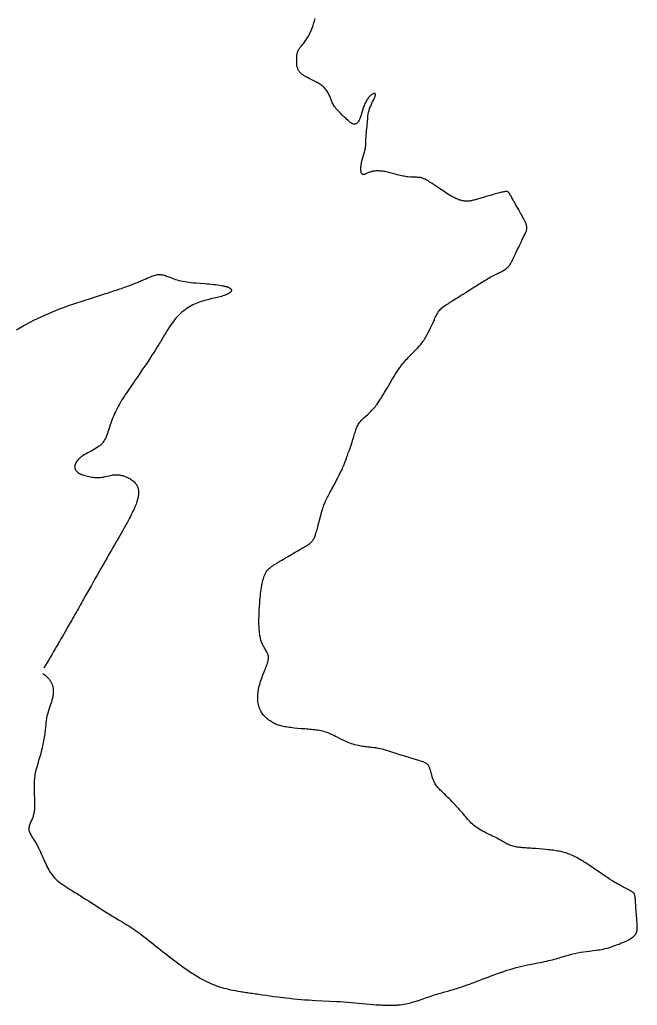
# Model space of a CAD drawing. Header units: millimetres. Extents: x -582 to 2492, y 471 to 5146.
# Drawn here: x 1027 to 2492, y 471 to 2808 of the extents above; entities that cross this region are included whole.
import ezdxf

# ---------------------------------------------------------------- set-up
doc = ezdxf.new("R2010")
doc.units = ezdxf.units.MM
doc.layers.add('190', color=7, linetype='Continuous')

msp = doc.modelspace()

# ---------------------------------------------------------------- linework, layer by layer
at = {"layer": '190', "elevation": 190}
for points in [[(1082.3, 1258.5), (1084.6, 1256.7), (1086.8, 1254.9), (1088.8, 1253.1), (1090.6, 1251.4), (1092.4, 1249.6), (1094, 1247.9), (1095.5, 1246.3), (1096.8, 1244.6), (1098.1, 1243), (1099.3, 1241.4), (1100.3, 1239.8), (1101.3, 1238.2), (1102.1, 1236.7), (1102.9, 1235.1), (1103.6, 1233.6), (1104.2, 1232.1), (1104.7, 1230.6), (1105.2, 1229.2), (1105.9, 1226.3), (1106.4, 1223.5), (1106.8, 1220.7), (1107, 1218), (1107, 1215.3), (1107, 1212.7), (1106.8, 1210.1), (1106.5, 1207.5), (1106.1, 1204.9), (1105.6, 1202.4), (1105.1, 1199.9), (1103.8, 1194.9), (1102.3, 1189.9), (1100.6, 1184.9), (1098.8, 1179.9), (1097, 1174.8), (1095.3, 1169.6), (1093.7, 1164.4), (1092.3, 1159), (1091.7, 1156.2), (1091.2, 1153.5), (1090.7, 1150.6), (1090.3, 1147.8), (1090, 1144.8), (1089.6, 1141.8), (1089.3, 1138.8), (1089, 1135.6), (1088.7, 1132.4), (1088.4, 1129), (1088, 1125.6), (1087.6, 1122.1), (1087.2, 1118.4), (1086.7, 1114.7), (1086.1, 1110.8), (1085.5, 1106.8), (1084.8, 1102.8), (1084, 1098.6), (1082.4, 1090.3), (1080.5, 1081.8), (1078.4, 1073.3), (1076.2, 1065), (1073.8, 1056.9), (1071.4, 1048.9), (1069.1, 1041.1), (1066.9, 1033.5), (1065.9, 1029.7), (1065, 1026), (1064.2, 1022.3), (1063.5, 1018.6), (1062.9, 1014.9), (1062.4, 1011.3), (1062, 1007.7), (1061.7, 1004.2), (1061.4, 1000.6), (1061.3, 997.1), (1061.2, 990.2), (1061.2, 983.4), (1061.5, 976.7), (1061.8, 970.1), (1062.1, 963.7), (1062.4, 957.5), (1062.6, 951.4), (1062.6, 948.5), (1062.6, 945.7), (1062.6, 942.9), (1062.5, 940.2), (1062.4, 937.5), (1062.1, 935), (1061.9, 932.5), (1061.5, 930.1), (1061.1, 927.7), (1060.6, 925.4), (1060.1, 923.1), (1059.5, 920.9), (1058.9, 918.8), (1058.2, 916.7), (1056.6, 912.6), (1054.8, 908.6), (1052.9, 904.7), (1051.2, 900.8), (1050.4, 898.8), (1049.8, 896.9), (1049.3, 894.9), (1048.9, 892.9), (1048.7, 890.9), (1048.8, 888.8), (1049, 886.7), (1049.6, 884.6), (1050.3, 882.4), (1051.2, 880.2), (1052.3, 878), (1053.5, 875.7), (1054.9, 873.4), (1056.3, 871), (1059.4, 866.2), (1062.5, 861.3), (1065.6, 856.3), (1068.5, 851.2), (1071.3, 845.9), (1072.7, 843.1), (1074, 840.2), (1075.4, 837.2), (1076.8, 834.2), (1078.2, 830.9), (1079.7, 827.6), (1081.2, 824.1), (1082.8, 820.5), (1084.4, 816.7), (1086, 812.8), (1087.8, 808.9), (1089.7, 804.9), (1091.6, 800.8), (1093.7, 796.8), (1096, 792.8), (1098.3, 788.8), (1100.9, 784.9), (1103.6, 781.2), (1106.4, 777.5), (1109.5, 774), (1112.8, 770.7), (1116.3, 767.5), (1120, 764.4), (1123.9, 761.3), (1128.1, 758.3), (1132.5, 755.2), (1137.1, 752.2), (1142, 749), (1144.5, 747.4), (1147.1, 745.8), (1149.8, 744.2), (1152.5, 742.5), (1155.3, 740.7), (1158.2, 739), (1161.1, 737.1), (1164.1, 735.3), (1167.2, 733.3), (1170.4, 731.4), (1176.8, 727.3), (1183.4, 723.1), (1190.1, 718.8), (1203.8, 710.1), (1217.4, 701.5), (1224.1, 697.2), (1230.6, 693.1), (1236.9, 689.1), (1240, 687.2), (1243.1, 685.4), (1246, 683.5), (1248.9, 681.8), (1251.7, 680.1), (1254.5, 678.4), (1259.9, 675.2), (1265, 672.1), (1270, 669.1), (1274.9, 666.2), (1279.6, 663.3), (1284.2, 660.5), (1293.2, 654.7), (1297.6, 651.8), (1302.1, 648.8), (1306.5, 645.6), (1311.1, 642.4), (1315.6, 639), (1320.2, 635.5), (1324.9, 631.9), (1329.7, 628.1), (1334.6, 624.3), (1339.7, 620.3), (1344.8, 616.2), (1350.1, 611.9), (1355.6, 607.6), (1361.2, 603.1), (1367, 598.5), (1373, 593.8), (1379.2, 589), (1385.4, 584.2), (1398.2, 574.6), (1404.7, 569.8), (1411.1, 565.1), (1417.5, 560.5), (1423.9, 556.1), (1430.2, 551.8), (1436.4, 547.7), (1439.4, 545.7), (1442.4, 543.8), (1445.3, 542), (1448.3, 540.2), (1454, 536.8), (1459.6, 533.7), (1465.1, 530.7), (1470.4, 528), (1475.7, 525.5), (1481, 523.1), (1486.1, 520.9), (1491.3, 518.9), (1496.4, 517), (1501.5, 515.3), (1506.6, 513.7), (1511.7, 512.3), (1516.9, 510.9), (1522.2, 509.6), (1527.6, 508.4), (1533.1, 507.3), (1538.8, 506.2), (1544.7, 505.2), (1550.9, 504.1), (1554.1, 503.6), (1557.3, 503.1), (1560.6, 502.6), (1564.1, 502.1), (1567.5, 501.5), (1571.1, 501), (1574.8, 500.5), (1578.6, 499.9), (1582.4, 499.3), (1586.4, 498.8), (1590.5, 498.2), (1594.6, 497.6), (1598.8, 497), (1603.1, 496.3), (1611.9, 495.1), (1620.9, 493.8), (1630.1, 492.6), (1639.4, 491.4), (1658.2, 489.1), (1667.6, 488), (1676.9, 487), (1686.1, 486.1), (1695.1, 485.3), (1703.9, 484.6), (1712.6, 484), (1721.1, 483.5), (1729.6, 483), (1746.2, 482.2), (1762.7, 481.4), (1779.4, 480.6), (1787.8, 480.1), (1796.3, 479.5), (1805, 478.8), (1813.7, 478.1), (1831.2, 476.5), (1839.9, 475.7), (1848.5, 474.9), (1856.9, 474.2), (1865.1, 473.5), (1873.1, 472.8), (1877, 472.5), (1880.8, 472.3), (1884.5, 472.1), (1888.2, 471.9), (1891.7, 471.7), (1895.2, 471.6), (1898.5, 471.5), (1901.8, 471.4), (1904.9, 471.4), (1908, 471.4), (1911, 471.4), (1913.9, 471.5), (1916.7, 471.6), (1919.4, 471.8), (1922.1, 472), (1924.6, 472.2), (1929.7, 472.7), (1934.4, 473.3), (1939.1, 474), (1943.5, 474.9), (1947.9, 475.8), (1952.2, 476.8), (1956.4, 478), (1960.7, 479.2), (1964.9, 480.4), (1973.4, 483.1), (1981.8, 485.9), (1990.1, 488.8), (1998.2, 491.7), (2002.2, 493.1), (2006.1, 494.4), (2010, 495.7), (2013.8, 496.9), (2017.5, 498), (2021.2, 499.1), (2028.4, 501.2), (2035.5, 503.2), (2042.5, 505.2), (2049.5, 507.2), (2056.5, 509.2), (2060.1, 510.3), (2063.8, 511.4), (2067.6, 512.6), (2071.5, 513.8), (2075.6, 515.2), (2079.9, 516.6), (2084.4, 518.1), (2086.7, 519), (2089.1, 519.8), (2091.6, 520.7), (2094.2, 521.6), (2096.8, 522.6), (2099.5, 523.6), (2102.3, 524.6), (2105.2, 525.7), (2108.1, 526.9), (2111.2, 528), (2114.3, 529.2), (2117.5, 530.5), (2120.8, 531.7), (2124.2, 533), (2131.1, 535.7), (2138.2, 538.4), (2145.4, 541.2), (2152.8, 543.9), (2160.3, 546.7), (2167.8, 549.3), (2175.3, 551.9), (2182.8, 554.3), (2190.2, 556.6), (2197.5, 558.8), (2204.7, 560.7), (2211.7, 562.5), (2218.5, 564.1), (2225.2, 565.6), (2231.7, 567), (2238.1, 568.3), (2244.2, 569.5), (2250.2, 570.6), (2256, 571.7), (2261.6, 572.8), (2267, 573.9), (2272.2, 575), (2277.2, 576.1), (2282, 577.2), (2286.6, 578.4), (2291, 579.5), (2295.3, 580.7), (2299.5, 581.8), (2303.5, 583), (2307.4, 584.1), (2311.2, 585.2), (2314.9, 586.3), (2322.2, 588.5), (2329.3, 590.5), (2336.3, 592.4), (2343.2, 594.1), (2350.2, 595.7), (2357.2, 597.1), (2364.3, 598.3), (2371.7, 599.3), (2379.2, 600.1), (2387, 601), (2394.9, 601.9), (2398.9, 602.5), (2403, 603.2), (2407.2, 603.9), (2411.4, 604.8), (2415.6, 605.7), (2419.9, 606.8), (2424.2, 608), (2428.5, 609.3), (2432.8, 610.7), (2437, 612.1), (2441.2, 613.6), (2445.3, 615.2), (2449.3, 616.7), (2453.2, 618.3), (2456.9, 619.9), (2460.5, 621.4), (2463.9, 623), (2467.1, 624.5), (2470.2, 626), (2473, 627.4), (2475.6, 628.9), (2478, 630.4), (2480.3, 631.9), (2482.3, 633.5), (2484.2, 635.1), (2485.8, 636.8), (2487.3, 638.5), (2488.5, 640.3), (2489.6, 642.2), (2490.4, 644.3), (2491.1, 646.4), (2491.6, 648.7), (2492, 651), (2492.2, 653.5), (2492.3, 656.2), (2492.3, 659), (2492.2, 661.9), (2492, 665), (2491.8, 668.2), (2491.5, 671.6), (2491.2, 675.1), (2490.9, 678.8), (2490.6, 682.7), (2490.3, 686.7), (2489.7, 694.7), (2489.1, 702.7), (2488.8, 706.5), (2488.5, 710.2), (2488.3, 713.8), (2488, 717.1), (2487.9, 718.6), (2487.8, 720.1), (2487.7, 721.5), (2487.7, 722.9), (2487.6, 724.1), (2487.5, 725.3), (2487.3, 727.5), (2487.1, 729.4), (2486.8, 731.1), (2486.5, 732.7), (2486, 734.1), (2485.3, 735.4), (2484.5, 736.5), (2483.5, 737.7), (2482.3, 738.8), (2480.8, 739.9), (2480, 740.5), (2479.1, 741.1), (2478.1, 741.7), (2477, 742.3), (2475.9, 743), (2474.6, 743.6), (2473.4, 744.3), (2472, 745.1), (2470.6, 745.8), (2469.1, 746.6), (2467.6, 747.4), (2465.9, 748.2), (2464.2, 749.1), (2462.5, 750), (2460.7, 750.9), (2458.8, 751.9), (2456.9, 753), (2454.9, 754), (2452.8, 755.1), (2450.7, 756.3), (2448.5, 757.5), (2446.3, 758.8), (2444, 760.1), (2441.7, 761.5), (2439.3, 762.9), (2436.9, 764.4), (2434.4, 765.9), (2431.8, 767.5), (2426.6, 770.8), (2421.3, 774.3), (2415.8, 777.9), (2404.8, 785.3), (2393.9, 792.8), (2388.5, 796.4), (2383.3, 800), (2378.3, 803.4), (2375.8, 805), (2373.4, 806.6), (2371.1, 808.1), (2368.8, 809.6), (2366.5, 811), (2364.4, 812.4), (2362.3, 813.7), (2360.2, 815), (2356.2, 817.4), (2352.4, 819.6), (2348.7, 821.6), (2345.1, 823.5), (2341.6, 825.2), (2338.2, 826.8), (2334.8, 828.2), (2331.5, 829.5), (2328.1, 830.8), (2324.8, 831.9), (2321.4, 833), (2317.9, 833.9), (2314.4, 834.9), (2310.9, 835.7), (2307.3, 836.5), (2303.7, 837.2), (2300, 837.8), (2296.2, 838.4), (2292.4, 839), (2288.5, 839.5), (2284.5, 840), (2280.5, 840.4), (2276.4, 840.8), (2268, 841.6), (2259.5, 842.3), (2251, 842.9), (2242.7, 843.4), (2238.6, 843.7), (2234.6, 844), (2230.8, 844.2), (2227, 844.5), (2223.4, 844.8), (2219.9, 845.1), (2216.5, 845.4), (2213.1, 845.7), (2209.9, 846.1), (2206.8, 846.6), (2203.8, 847.1), (2200.9, 847.7), (2198, 848.4), (2195.3, 849.2), (2192.6, 850), (2190, 851), (2187.4, 852.1), (2184.9, 853.3), (2182.4, 854.6), (2179.9, 855.9), (2177.3, 857.4), (2174.7, 858.9), (2172, 860.5), (2169.2, 862.1), (2166.3, 863.8), (2163.2, 865.6), (2160, 867.3), (2156.5, 869.1), (2152.9, 870.9), (2149.1, 872.8), (2145.2, 874.6), (2141.2, 876.6), (2133.1, 880.5), (2129.1, 882.5), (2125.1, 884.6), (2121.1, 886.8), (2117.4, 889), (2113.7, 891.2), (2110.3, 893.6), (2107, 896), (2104, 898.5), (2101.1, 901), (2098.4, 903.6), (2095.7, 906.3), (2093.1, 909.1), (2090.6, 912), (2088.1, 914.9), (2085.5, 917.9), (2082.9, 921), (2080.3, 924.2), (2077.5, 927.5), (2074.6, 930.9), (2071.6, 934.3), (2068.5, 937.7), (2065.3, 941.2), (2058.8, 948.2), (2052.4, 955), (2049.2, 958.3), (2046, 961.4), (2043, 964.5), (2040, 967.4), (2037.2, 970.1), (2034.5, 972.7), (2031.9, 975.1), (2029.5, 977.4), (2027.2, 979.6), (2025, 981.8), (2023, 983.8), (2021, 985.9), (2019.2, 987.9), (2017.5, 989.9), (2015.9, 991.9), (2014.4, 994), (2013, 996.2), (2011.8, 998.5), (2010.6, 1000.8), (2009.5, 1003.2), (2008.5, 1005.6), (2007.6, 1008), (2006, 1012.9), (2004.6, 1017.6), (2003.9, 1020), (2003.3, 1022.2), (2002.7, 1024.4), (2002.2, 1026.5), (2001.6, 1028.5), (2001.1, 1030.4), (2000.5, 1032.2), (1999.9, 1033.9), (1999.2, 1035.6), (1998.5, 1037.1), (1997.8, 1038.6), (1996.9, 1039.9), (1996, 1041.2), (1994.9, 1042.4), (1993.7, 1043.5), (1992.4, 1044.5), (1991, 1045.5), (1989.4, 1046.3), (1987.8, 1047.2), (1986, 1047.9), (1984.2, 1048.6), (1982.3, 1049.3), (1978.3, 1050.6), (1974.2, 1051.8), (1965.8, 1054.2), (1957.4, 1056.9), (1948.9, 1059.5), (1940.3, 1062.2), (1935.9, 1063.5), (1931.5, 1064.8), (1927, 1066.1), (1922.4, 1067.6), (1917.6, 1069.1), (1912.7, 1070.7), (1902.7, 1074.1), (1897.6, 1075.7), (1892.6, 1077.2), (1887.5, 1078.6), (1882.6, 1079.7), (1877.6, 1080.7), (1872.6, 1081.5), (1867.5, 1082.2), (1862.1, 1082.8), (1859.3, 1083.1), (1856.4, 1083.5), (1853.4, 1083.8), (1850.3, 1084.1), (1847.1, 1084.5), (1843.8, 1084.9), (1840.4, 1085.4), (1837, 1085.9), (1833.4, 1086.6), (1829.8, 1087.3), (1826, 1088.2), (1822.2, 1089.2), (1818.3, 1090.4), (1814.3, 1091.7), (1810.3, 1093.2), (1806.1, 1094.9), (1802, 1096.7), (1797.7, 1098.7), (1789.2, 1102.8), (1780.7, 1107), (1776.4, 1109.1), (1772.3, 1111.1), (1768.2, 1113), (1764.1, 1114.8), (1760.2, 1116.5), (1756.3, 1117.9), (1752.6, 1119.2), (1748.9, 1120.3), (1745.3, 1121.2), (1741.7, 1122), (1738.1, 1122.7), (1734.5, 1123.4), (1730.9, 1123.9), (1727.2, 1124.4), (1723.5, 1124.8), (1719.7, 1125.1), (1715.8, 1125.5), (1711.8, 1125.8), (1707.7, 1126.2), (1703.5, 1126.6), (1695, 1127.3), (1686.5, 1128.1), (1678.1, 1128.9), (1674, 1129.3), (1670.1, 1129.8), (1666.3, 1130.3), (1662.7, 1130.8), (1659.2, 1131.4), (1655.9, 1132), (1652.7, 1132.6), (1649.7, 1133.3), (1646.8, 1134), (1644, 1134.8), (1641.2, 1135.7), (1638.6, 1136.6), (1636, 1137.6), (1633.4, 1138.7), (1630.9, 1139.9), (1628.4, 1141.2), (1625.9, 1142.6), (1623.5, 1144.1), (1621, 1145.7), (1618.6, 1147.3), (1616.3, 1149.1), (1614, 1151), (1611.8, 1153), (1609.6, 1155.1), (1607.6, 1157.3), (1605.6, 1159.6), (1603.8, 1162), (1602, 1164.5), (1600.4, 1167.2), (1598.9, 1169.9), (1597.6, 1172.7), (1596.4, 1175.6), (1595.3, 1178.7), (1594.4, 1181.8), (1593.6, 1184.9), (1593, 1188.2), (1592.5, 1191.5), (1592.1, 1194.9), (1591.9, 1198.4), (1591.9, 1201.9), (1592, 1205.5), (1592.3, 1209.2), (1592.7, 1212.9), (1593.2, 1216.6), (1593.9, 1220.4), (1594.7, 1224.2), (1595.6, 1228), (1596.6, 1231.8), (1597.7, 1235.7), (1598.8, 1239.5), (1600.1, 1243.3), (1601.4, 1247.1), (1604.3, 1254.7), (1607.2, 1262.2), (1608.7, 1265.8), (1610.1, 1269.3), (1611.4, 1272.8), (1612.7, 1276.1), (1613.9, 1279.3), (1614.9, 1282.4), (1615.8, 1285.3), (1616.5, 1288.1), (1617, 1290.7), (1617.3, 1293.1), (1617.4, 1295.4), (1617.3, 1297.5), (1617.1, 1299.5), (1616.7, 1301.4), (1616.2, 1303.1), (1615.5, 1304.9), (1614.8, 1306.5), (1614, 1308.1), (1612.1, 1311.4), (1610.1, 1314.7), (1608.1, 1318.2), (1606, 1321.9), (1605, 1323.9), (1604, 1325.9), (1603, 1328.1), (1602.1, 1330.3), (1601.2, 1332.6), (1600.3, 1334.9), (1599.5, 1337.4), (1598.8, 1340), (1598.1, 1342.7), (1597.5, 1345.6), (1597, 1348.5), (1596.5, 1351.6), (1596, 1354.9), (1595.7, 1358.4), (1595.4, 1362), (1595.1, 1365.8), (1595, 1369.8), (1594.8, 1374.1), (1594.8, 1378.5), (1594.8, 1383.2), (1594.8, 1388.2), (1594.9, 1393.3), (1595.1, 1398.6), (1595.3, 1404), (1595.5, 1409.5), (1595.8, 1415.1), (1596.6, 1426.3), (1597.1, 1431.8), (1597.6, 1437.3), (1598.1, 1442.7), (1598.7, 1447.9), (1599.4, 1452.9), (1600, 1457.7), (1600.8, 1462.4), (1601.6, 1466.9), (1602.4, 1471.1), (1603.3, 1475.2), (1604.2, 1479), (1605.3, 1482.7), (1606.4, 1486.1), (1607.5, 1489.3), (1608.7, 1492.3), (1610, 1495.1), (1611.4, 1497.7), (1612.9, 1500), (1614.5, 1502.2), (1616.2, 1504.2), (1618.1, 1506.2), (1620.1, 1508.1), (1622.3, 1509.9), (1624.8, 1511.7), (1627.4, 1513.6), (1630.3, 1515.5), (1631.9, 1516.5), (1633.5, 1517.5), (1635.2, 1518.5), (1636.9, 1519.6), (1638.7, 1520.7), (1640.6, 1521.9), (1642.6, 1523.1), (1644.7, 1524.3), (1648.9, 1526.9), (1653.3, 1529.6), (1657.9, 1532.3), (1662.5, 1535), (1671.9, 1540.6), (1676.5, 1543.3), (1680.9, 1545.9), (1685.3, 1548.4), (1689.4, 1550.8), (1691.4, 1552), (1693.3, 1553), (1695.1, 1554.1), (1696.8, 1555.1), (1698.5, 1556.1), (1700.1, 1557), (1703.2, 1558.7), (1706, 1560.4), (1708.6, 1562), (1710.9, 1563.5), (1713.1, 1564.9), (1715.1, 1566.4), (1716.9, 1567.8), (1718.6, 1569.3), (1720.1, 1570.9), (1721.5, 1572.5), (1722.8, 1574.2), (1724, 1576), (1725.1, 1578), (1726.2, 1580), (1727.2, 1582.2), (1728.1, 1584.6), (1729, 1587.1), (1729.9, 1589.8), (1730.8, 1592.6), (1731.6, 1595.7), (1732.5, 1598.9), (1733.4, 1602.3), (1734.3, 1606), (1735.3, 1609.8), (1736.3, 1613.8), (1737.3, 1617.9), (1738.4, 1622.1), (1740.6, 1630.5), (1742.8, 1638.9), (1744, 1643), (1745.2, 1646.9), (1746.4, 1650.7), (1747.6, 1654.3), (1748.9, 1657.7), (1750.2, 1660.9), (1751.5, 1664), (1752.8, 1667), (1755.6, 1672.9), (1757.1, 1675.9), (1758.7, 1678.9), (1760.4, 1682), (1762.1, 1685.2), (1764, 1688.6), (1765.9, 1692.1), (1768, 1695.9), (1770.1, 1699.9), (1772.3, 1704), (1774.5, 1708.2), (1778.9, 1716.7), (1781.1, 1720.9), (1783.3, 1725.1), (1785.4, 1729.3), (1787.3, 1733.2), (1789.2, 1737.1), (1791, 1740.7), (1792.6, 1744.1), (1794, 1747.2), (1795.3, 1750.2), (1796.6, 1753.1), (1797.7, 1755.9), (1798.8, 1758.5), (1800.7, 1763.8), (1802.7, 1769.1), (1803.6, 1771.9), (1804.7, 1774.8), (1805.7, 1777.9), (1806.8, 1781.1), (1808, 1784.5), (1809.2, 1787.9), (1811.6, 1795.1), (1814.1, 1802.3), (1816.4, 1809.6), (1817.6, 1813.2), (1818.7, 1816.7), (1819.8, 1820.1), (1820.8, 1823.3), (1821.7, 1826.5), (1822.7, 1829.6), (1823.7, 1832.6), (1824.6, 1835.5), (1825.7, 1838.3), (1826.7, 1841), (1827.9, 1843.6), (1829.1, 1846.1), (1830.5, 1848.6), (1831.9, 1851), (1833.6, 1853.4), (1835.3, 1855.6), (1837.2, 1857.9), (1839.2, 1860), (1841.4, 1862.2), (1843.6, 1864.3), (1848.2, 1868.5), (1852.9, 1872.7), (1857.6, 1877), (1859.9, 1879.2), (1862.1, 1881.5), (1864.3, 1883.8), (1866.5, 1886.2), (1868.7, 1888.7), (1870.9, 1891.4), (1873, 1894.2), (1875.3, 1897.2), (1877.5, 1900.4), (1879.9, 1903.8), (1882.3, 1907.5), (1883.5, 1909.4), (1884.8, 1911.4), (1886.1, 1913.4), (1887.4, 1915.6), (1888.7, 1917.8), (1890.1, 1920.1), (1893, 1924.9), (1895.9, 1929.9), (1898.9, 1935.1), (1902.1, 1940.4), (1908.4, 1951.2), (1911.6, 1956.6), (1914.8, 1961.9), (1918, 1967.1), (1921.2, 1972.1), (1924.3, 1976.9), (1925.9, 1979.2), (1927.4, 1981.4), (1928.9, 1983.5), (1930.4, 1985.6), (1931.9, 1987.5), (1933.3, 1989.5), (1936.2, 1993.1), (1939, 1996.5), (1941.7, 1999.7), (1944.3, 2002.6), (1946.9, 2005.4), (1949.4, 2008.1), (1951.9, 2010.6), (1954.3, 2013), (1956.6, 2015.2), (1958.8, 2017.4), (1961, 2019.6), (1963.2, 2021.7), (1967.3, 2025.8), (1971.2, 2030), (1974.9, 2034.1), (1978.6, 2038.5), (1980.3, 2040.8), (1982.1, 2043.1), (1983.8, 2045.5), (1985.6, 2048.1), (1987.3, 2050.7), (1989, 2053.4), (1990.7, 2056.2), (1992.3, 2059), (1994, 2061.9), (1995.6, 2064.9), (1998.8, 2071.1), (2001.9, 2077.5), (2005, 2084.1), (2007.9, 2090.8), (2010.9, 2097.4), (2012.4, 2100.5), (2013.9, 2103.7), (2015.4, 2106.6), (2016.9, 2109.5), (2018.5, 2112.2), (2020.1, 2114.8), (2021.7, 2117.1), (2023.3, 2119.3), (2025, 2121.3), (2026.8, 2123.1), (2028.7, 2124.9), (2030.8, 2126.6), (2032.9, 2128.2), (2035.2, 2129.9), (2037.7, 2131.6), (2040.4, 2133.3), (2043.3, 2135.1), (2044.8, 2136.1), (2046.4, 2137.1), (2048.1, 2138.1), (2049.8, 2139.2), (2051.6, 2140.3), (2053.5, 2141.5), (2057.3, 2143.9), (2061.4, 2146.5), (2065.7, 2149.2), (2070.1, 2152), (2074.6, 2154.9), (2079.2, 2157.8), (2088.4, 2163.7), (2097.6, 2169.5), (2102, 2172.4), (2106.4, 2175.1), (2110.6, 2177.8), (2114.7, 2180.3), (2118.7, 2182.8), (2122.5, 2185.2), (2126.3, 2187.5), (2129.9, 2189.7), (2133.5, 2191.8), (2137, 2193.8), (2140.3, 2195.8), (2143.6, 2197.6), (2146.8, 2199.4), (2149.9, 2201.1), (2152.9, 2202.7), (2155.9, 2204.2), (2158.7, 2205.6), (2161.4, 2207), (2164.1, 2208.3), (2166.6, 2209.6), (2169, 2210.8), (2171.4, 2212), (2173.5, 2213.2), (2175.6, 2214.4), (2177.5, 2215.5), (2179.3, 2216.6), (2180.9, 2217.8), (2182.4, 2219), (2183.9, 2220.2), (2185.2, 2221.5), (2186.5, 2222.8), (2187.7, 2224.3), (2188.9, 2225.9), (2190.1, 2227.6), (2191.3, 2229.5), (2192.5, 2231.6), (2193.8, 2233.9), (2195.1, 2236.4), (2196.5, 2239.1), (2197.9, 2242.1), (2199.5, 2245.2), (2201, 2248.5), (2202.6, 2251.9), (2204.3, 2255.4), (2207.6, 2262.5), (2210.9, 2269.5), (2212.6, 2273), (2214.2, 2276.3), (2215.7, 2279.5), (2217.2, 2282.6), (2218.7, 2285.5), (2220.1, 2288.3), (2221.4, 2290.9), (2222.7, 2293.5), (2223.9, 2295.9), (2225, 2298.2), (2226, 2300.4), (2227, 2302.5), (2227.8, 2304.5), (2228.5, 2306.4), (2229.1, 2308.2), (2229.6, 2309.9), (2230, 2311.5), (2230.2, 2313.2), (2230.3, 2314.9), (2230.2, 2316.6), (2230, 2318.4), (2229.6, 2320.3), (2229, 2322.3), (2228.3, 2324.5), (2227.8, 2325.7), (2227.3, 2326.9), (2226.7, 2328.2), (2226.1, 2329.6), (2225.5, 2331), (2224.7, 2332.5), (2224, 2334), (2223.1, 2335.6), (2221.4, 2339), (2219.4, 2342.6), (2217.4, 2346.3), (2215.3, 2350.1), (2210.9, 2357.9), (2208.7, 2361.7), (2206.5, 2365.4), (2204.5, 2369), (2202.5, 2372.4), (2201.5, 2374.1), (2200.6, 2375.6), (2199.8, 2377.1), (2199, 2378.6), (2198.2, 2379.9), (2197.5, 2381.2), (2196.1, 2383.7), (2194.9, 2385.9), (2193.8, 2387.9), (2192.8, 2389.7), (2191.9, 2391.3), (2191.1, 2392.7), (2190.3, 2394), (2189.6, 2395.2), (2189, 2396.2), (2188.4, 2397.1), (2187.9, 2397.9), (2187.3, 2398.6), (2186.7, 2399.3), (2186.1, 2399.8), (2185.4, 2400.2), (2184.7, 2400.6), (2183.8, 2400.8), (2182.8, 2400.9), (2181.7, 2401), (2180.4, 2401), (2178.9, 2400.8), (2177.2, 2400.6), (2175.2, 2400.2), (2173, 2399.8), (2170.6, 2399.3), (2168, 2398.6), (2165.2, 2398), (2162.3, 2397.2), (2159.3, 2396.4), (2156.2, 2395.6), (2153, 2394.7), (2146.5, 2392.8), (2140, 2390.9), (2133.6, 2389), (2127.4, 2387.1), (2121.5, 2385.3), (2118.7, 2384.5), (2115.9, 2383.6), (2113.2, 2382.9), (2110.5, 2382.1), (2108, 2381.4), (2105.5, 2380.8), (2103.2, 2380.2), (2100.9, 2379.7), (2098.7, 2379.2), (2096.5, 2378.8), (2094.4, 2378.5), (2092.3, 2378.2), (2090.3, 2378.1), (2088.2, 2378), (2086.2, 2378), (2084.1, 2378.1), (2082.1, 2378.3), (2080, 2378.6), (2077.8, 2379), (2075.6, 2379.6), (2073.4, 2380.2), (2071.1, 2380.9), (2068.7, 2381.7), (2066.3, 2382.7), (2063.9, 2383.7), (2061.4, 2384.8), (2058.8, 2386), (2056.2, 2387.4), (2053.6, 2388.8), (2050.9, 2390.3), (2048.1, 2391.9), (2045.3, 2393.6), (2039.7, 2397.2), (2034, 2400.9), (2028.4, 2404.7), (2025.8, 2406.5), (2023.1, 2408.3), (2020.6, 2410), (2018.2, 2411.7), (2015.8, 2413.3), (2013.6, 2414.7), (2011.6, 2416.1), (2009.6, 2417.4), (2007.7, 2418.6), (2006, 2419.7), (2004.3, 2420.7), (2002.7, 2421.7), (2001.2, 2422.7), (1999.7, 2423.6), (1996.9, 2425.3), (1994.3, 2427), (1991.7, 2428.6), (1989.1, 2430.1), (1987.7, 2430.8), (1986.2, 2431.5), (1984.7, 2432.1), (1983.1, 2432.7), (1981.4, 2433.2), (1979.6, 2433.7), (1977.6, 2434), (1975.5, 2434.3), (1973.2, 2434.6), (1970.8, 2434.7), (1968.3, 2434.9), (1965.7, 2435), (1963, 2435.1), (1960.1, 2435.2), (1954.3, 2435.4), (1948.3, 2435.9), (1945.2, 2436.2), (1942.2, 2436.6), (1939.1, 2437.1), (1936, 2437.7), (1929.9, 2439.1), (1923.8, 2440.7), (1917.7, 2442.4), (1911.7, 2444.1), (1905.6, 2445.6), (1899.6, 2447), (1893.7, 2448.2), (1890.8, 2448.6), (1888, 2449.1), (1885.2, 2449.4), (1882.5, 2449.7), (1879.8, 2449.8), (1877.3, 2450), (1874.8, 2450), (1872.5, 2449.9), (1870.2, 2449.7), (1868.1, 2449.5), (1866.1, 2449.2), (1864.2, 2448.8), (1862.3, 2448.3), (1860.6, 2447.8), (1858.9, 2447.3), (1857.3, 2446.7), (1854.2, 2445.5), (1851.4, 2444.3), (1848.7, 2443.1), (1847.5, 2442.5), (1846.2, 2442.1), (1845.1, 2441.7), (1843.9, 2441.4), (1842.9, 2441.2), (1841.9, 2441.2), (1841, 2441.3), (1840.1, 2441.7), (1839.4, 2442.2), (1838.7, 2442.9), (1838.1, 2443.9), (1837.6, 2445.2), (1837.2, 2446.7), (1836.9, 2448.3), (1836.7, 2450.2), (1836.6, 2452.3), (1836.5, 2454.5), (1836.6, 2456.8), (1836.7, 2459.3), (1837, 2461.9), (1837.3, 2464.5), (1837.7, 2467.2), (1838.3, 2469.9), (1838.9, 2472.7), (1840.3, 2478.3), (1841.9, 2483.8), (1843.6, 2489.3), (1845.2, 2494.6), (1845.9, 2497.2), (1846.5, 2499.7), (1847.1, 2502.2), (1847.5, 2504.6), (1847.9, 2506.9), (1848.2, 2509.1), (1848.4, 2511.3), (1848.5, 2513.5), (1848.6, 2517.8), (1848.7, 2526.3), (1848.9, 2530.7), (1849.1, 2535.3), (1849.6, 2540), (1850, 2544.9), (1851.1, 2554.9), (1851.5, 2559.9), (1851.9, 2564.9), (1852.7, 2574.7), (1853.2, 2579.5), (1853.9, 2584.3), (1854.8, 2588.9), (1855.4, 2591.2), (1856, 2593.4), (1857.4, 2597.8), (1859, 2602.1), (1860.7, 2606.2), (1862.5, 2610.2), (1864.4, 2614), (1866.2, 2617.7), (1867.1, 2619.5), (1867.9, 2621.2), (1868.7, 2622.9), (1869.4, 2624.4), (1870, 2625.9), (1870.5, 2627.2), (1870.9, 2628.5), (1871.1, 2629.6), (1871.2, 2630.6), (1871.2, 2631.5), (1871, 2632.2), (1870.6, 2632.8), (1870.1, 2633.2), (1869.4, 2633.4), (1868.6, 2633.5), (1867.6, 2633.4), (1866.6, 2633.2), (1865.5, 2632.8), (1864.3, 2632.2), (1863.1, 2631.5), (1861.8, 2630.7), (1860.4, 2629.7), (1859.1, 2628.5), (1857.7, 2627.2), (1856.3, 2625.7), (1855, 2624.1), (1853.7, 2622.3), (1852.3, 2620.4), (1851, 2618.4), (1849.8, 2616.3), (1848.5, 2614.1), (1847.3, 2611.8), (1846.2, 2609.5), (1845.1, 2607), (1844, 2604.4), (1843, 2601.8), (1841.2, 2596.5), (1839.6, 2591.1), (1838, 2585.8), (1837.3, 2583.2), (1836.5, 2580.7), (1835.7, 2578.3), (1834.9, 2576), (1834, 2573.9), (1833.2, 2571.8), (1832.2, 2569.9), (1831.3, 2568.2), (1830.3, 2566.7), (1829.3, 2565.3), (1828.2, 2564), (1827.1, 2563), (1826, 2562.1), (1824.8, 2561.4), (1823.7, 2560.9), (1822.5, 2560.6), (1821.3, 2560.4), (1820, 2560.5), (1818.8, 2560.7), (1817.5, 2561.2), (1816.2, 2561.8), (1814.9, 2562.6), (1813.5, 2563.6), (1812, 2564.7), (1810.5, 2565.9), (1808.9, 2567.3), (1807.2, 2568.8), (1805.4, 2570.5), (1803.5, 2572.2), (1801.5, 2574.1), (1799.4, 2576), (1797.2, 2578), (1794.9, 2580.1), (1792.5, 2582.3), (1787.9, 2586.7), (1783.3, 2591.3), (1781.1, 2593.7), (1779.1, 2596), (1777.1, 2598.3), (1775.3, 2600.7), (1773.8, 2603), (1772.3, 2605.3), (1771, 2607.5), (1769.9, 2609.8), (1768.8, 2612), (1767.9, 2614.2), (1766.1, 2618.6), (1764.4, 2623), (1762.6, 2627.3), (1761.7, 2629.4), (1760.6, 2631.6), (1759.5, 2633.7), (1758.3, 2635.8), (1757, 2637.8), (1755.7, 2639.9), (1754.2, 2641.9), (1752.7, 2643.8), (1751.1, 2645.7), (1749.4, 2647.5), (1747.6, 2649.3), (1745.7, 2651), (1743.7, 2652.6), (1741.6, 2654.2), (1739.4, 2655.7), (1737.2, 2657.1), (1732.6, 2659.8), (1727.8, 2662.2), (1723.1, 2664.6), (1718.4, 2666.8), (1714, 2669), (1709.8, 2671.2), (1707.8, 2672.2), (1705.9, 2673.3), (1704, 2674.4), (1702.3, 2675.5), (1700.6, 2676.6), (1699, 2677.7), (1697.5, 2678.8), (1696.1, 2679.9), (1694.7, 2681), (1693.5, 2682.2), (1692.4, 2683.3), (1691.3, 2684.5), (1690.3, 2685.7), (1689.4, 2687), (1688.6, 2688.3), (1687.9, 2689.7), (1687.2, 2691.1), (1686.7, 2692.6), (1686.2, 2694.2), (1685.7, 2695.8), (1685.3, 2697.6), (1685, 2699.4), (1684.8, 2701.3), (1684.6, 2703.3), (1684.4, 2707.5), (1684.4, 2711.7), (1684.4, 2715.8), (1684.5, 2717.8), (1684.6, 2719.8), (1684.7, 2721.6), (1684.9, 2723.3), (1685, 2725), (1685.2, 2726.5), (1685.4, 2727.9), (1685.6, 2729.3), (1685.9, 2730.6), (1686.3, 2731.9), (1686.7, 2733.2), (1687.3, 2734.5), (1687.9, 2735.8), (1688.7, 2737.1), (1689.6, 2738.6), (1690.6, 2740), (1691.7, 2741.6), (1693, 2743.3), (1694.4, 2745), (1696, 2746.9), (1697.5, 2748.8), (1699.2, 2750.8), (1700.9, 2752.9), (1702.6, 2755.1), (1704.3, 2757.4), (1706, 2759.7), (1707.7, 2762.1), (1709.3, 2764.6), (1710.8, 2767.1), (1712.3, 2769.8), (1713.8, 2772.4), (1715.1, 2775.2), (1716.4, 2778), (1717.7, 2780.8), (1720.1, 2786.7), (1722.3, 2792.6), (1724.4, 2798.7), (1726.3, 2804.9), (1728.3, 2811.2)], [(1019.3, 2072.9), (1027.3, 2077.7), (1035.4, 2082.3), (1043.7, 2086.9), (1052, 2091.3), (1060.6, 2095.7), (1069.2, 2099.9), (1078, 2104), (1086.9, 2108.1), (1096, 2112), (1105.2, 2115.8), (1114.5, 2119.6), (1123.9, 2123.3), (1133.5, 2126.9), (1143.1, 2130.4), (1152.9, 2133.8), (1162.8, 2137.2), (1172.7, 2140.5), (1182.7, 2143.7), (1192.6, 2146.9), (1202.3, 2150), (1212, 2153.1), (1221.5, 2156), (1230.7, 2159), (1235.3, 2160.4), (1239.7, 2161.8), (1244.1, 2163.2), (1248.4, 2164.6), (1252.6, 2166), (1256.7, 2167.3), (1260.7, 2168.7), (1264.6, 2170), (1268.4, 2171.3), (1272.1, 2172.6), (1275.7, 2173.9), (1279.2, 2175.2), (1282.6, 2176.4), (1285.9, 2177.6), (1289.1, 2178.8), (1292.2, 2180), (1295.2, 2181.2), (1298.1, 2182.4), (1300.9, 2183.5), (1303.7, 2184.6), (1306.3, 2185.7), (1308.9, 2186.7), (1311.4, 2187.8), (1313.8, 2188.8), (1316.2, 2189.8), (1318.4, 2190.8), (1320.6, 2191.7), (1322.7, 2192.6), (1324.8, 2193.5), (1326.8, 2194.4), (1330.6, 2196), (1334.1, 2197.5), (1337.4, 2198.9), (1340.5, 2200.1), (1343.5, 2201.2), (1346.3, 2202.2), (1349, 2203), (1351.7, 2203.6), (1354.2, 2204.1), (1356.8, 2204.3), (1359.3, 2204.4), (1361.9, 2204.3), (1364.5, 2203.9), (1367.2, 2203.4), (1370, 2202.6), (1372.8, 2201.7), (1375.8, 2200.6), (1378.9, 2199.4), (1382.2, 2198.1), (1385.6, 2196.8), (1389.1, 2195.4), (1392.8, 2194), (1396.7, 2192.7), (1400.8, 2191.4), (1405, 2190.2), (1409.5, 2189.2), (1414.1, 2188.2), (1419, 2187.4), (1424, 2186.6), (1429.1, 2186), (1434.3, 2185.4), (1439.6, 2184.8), (1445, 2184.4), (1455.7, 2183.5), (1466.4, 2182.7), (1471.7, 2182.3), (1476.9, 2181.8), (1481.9, 2181.3), (1486.9, 2180.8), (1491.6, 2180.3), (1496.2, 2179.7), (1500.6, 2179.1), (1504.8, 2178.4), (1508.6, 2177.7), (1510.5, 2177.4), (1512.3, 2177), (1513.9, 2176.6), (1515.6, 2176.2), (1517.1, 2175.8), (1518.5, 2175.3), (1519.9, 2174.9), (1521.2, 2174.4), (1522.3, 2174), (1523.4, 2173.5), (1524.4, 2173), (1525.3, 2172.4), (1526.1, 2171.9), (1526.8, 2171.4), (1527.5, 2170.8), (1528, 2170.3), (1528.5, 2169.7), (1528.8, 2169.2), (1529.1, 2168.6), (1529.3, 2168), (1529.5, 2167.4), (1529.5, 2166.8), (1529.5, 2166.2), (1529.4, 2165.6), (1529.2, 2165), (1528.9, 2164.5), (1528.5, 2163.9), (1528.1, 2163.3), (1527.6, 2162.7), (1527, 2162.1), (1526.4, 2161.5), (1525.7, 2160.9), (1524, 2159.8), (1522.1, 2158.6), (1519.9, 2157.6), (1517.5, 2156.5), (1514.9, 2155.4), (1512.1, 2154.4), (1509.1, 2153.4), (1506, 2152.4), (1502.7, 2151.5), (1499.3, 2150.5), (1495.8, 2149.6), (1492.2, 2148.7), (1488.5, 2147.9), (1481, 2146.2), (1473.3, 2144.4), (1469.5, 2143.5), (1465.5, 2142.4), (1461.6, 2141.3), (1457.7, 2140.1), (1453.7, 2138.8), (1449.7, 2137.4), (1445.8, 2135.8), (1441.8, 2134.1), (1437.9, 2132.1), (1433.9, 2130.1), (1430, 2127.8), (1426.2, 2125.4), (1422.4, 2122.8), (1418.6, 2120), (1415, 2117.2), (1411.3, 2114.1), (1407.8, 2110.9), (1404.4, 2107.6), (1401, 2104.1), (1397.8, 2100.5), (1394.7, 2096.8), (1391.7, 2092.9), (1388.7, 2088.9), (1385.8, 2084.8), (1382.9, 2080.4), (1380, 2075.9), (1377.1, 2071.2), (1374, 2066.3), (1371, 2061.2), (1367.7, 2055.9), (1364.4, 2050.4), (1362.7, 2047.5), (1360.9, 2044.6), (1359, 2041.6), (1357.2, 2038.6), (1353.3, 2032.4), (1349.2, 2026), (1345.1, 2019.4), (1340.8, 2012.8), (1336.5, 2006.1), (1327.7, 1992.6), (1323.3, 1986), (1318.9, 1979.5), (1314.6, 1973.1), (1310.4, 1966.9), (1306.3, 1960.9), (1302.3, 1955.1), (1298.4, 1949.6), (1294.7, 1944.3), (1291.1, 1939.1), (1287.6, 1934.1), (1284.2, 1929.2), (1281, 1924.4), (1277.8, 1919.8), (1274.8, 1915.2), (1271.9, 1910.6), (1269.1, 1906.1), (1266.4, 1901.5), (1263.8, 1897), (1261.3, 1892.5), (1258.9, 1887.9), (1256.7, 1883.4), (1254.5, 1878.8), (1252.4, 1874.3), (1250.4, 1869.8), (1248.5, 1865.3), (1246.8, 1860.9), (1245.1, 1856.5), (1243.5, 1852.1), (1242, 1847.7), (1240.6, 1843.4), (1239.2, 1839.2), (1237.9, 1835), (1236.6, 1831), (1235.3, 1827), (1233.8, 1823.1), (1232.3, 1819.3), (1230.6, 1815.6), (1228.7, 1812.1), (1226.6, 1808.8), (1225.5, 1807.1), (1224.3, 1805.5), (1223, 1804), (1221.7, 1802.5), (1220.3, 1801.1), (1218.8, 1799.7), (1217.2, 1798.3), (1215.6, 1797), (1212.1, 1794.5), (1208.4, 1792.1), (1204.6, 1789.8), (1200.7, 1787.6), (1196.8, 1785.5), (1188.9, 1781.4), (1185.1, 1779.3), (1181.5, 1777.3), (1178, 1775.2), (1176.4, 1774.1), (1174.8, 1773), (1173.3, 1771.9), (1171.9, 1770.8), (1170.6, 1769.7), (1169.3, 1768.5), (1166.9, 1766.2), (1164.8, 1763.9), (1163, 1761.6), (1161.5, 1759.3), (1160.2, 1757), (1159.2, 1754.7), (1158.4, 1752.5), (1158, 1750.3), (1157.7, 1748.3), (1157.8, 1746.3), (1158.1, 1744.4), (1158.6, 1742.6), (1159.4, 1740.9), (1160.4, 1739.3), (1161.7, 1737.8), (1163.2, 1736.4), (1164.8, 1735.1), (1166.7, 1733.8), (1168.8, 1732.6), (1171.1, 1731.4), (1173.5, 1730.3), (1176.2, 1729.3), (1178.9, 1728.3), (1181.9, 1727.4), (1184.9, 1726.5), (1188.1, 1725.7), (1191.4, 1725), (1194.7, 1724.3), (1198.1, 1723.8), (1201.5, 1723.4), (1205, 1723.1), (1208.4, 1722.9), (1211.8, 1722.8), (1215.2, 1722.9), (1218.5, 1723.1), (1221.7, 1723.5), (1224.9, 1724), (1228, 1724.5), (1234, 1725.8), (1239.8, 1727.2), (1242.7, 1727.8), (1245.4, 1728.4), (1248.2, 1728.9), (1250.9, 1729.3), (1253.6, 1729.5), (1256.2, 1729.6), (1258.8, 1729.5), (1261.4, 1729.4), (1263.9, 1729), (1266.4, 1728.6), (1268.9, 1728), (1271.4, 1727.4), (1273.8, 1726.6), (1276.2, 1725.7), (1278.7, 1724.8), (1281, 1723.7), (1283.4, 1722.6), (1285.8, 1721.4), (1288.1, 1720.2), (1290.4, 1718.8), (1292.7, 1717.3), (1294.8, 1715.8), (1296.9, 1714.1), (1298.9, 1712.3), (1300.7, 1710.4), (1302.4, 1708.3), (1304, 1706.1), (1305.4, 1703.7), (1306.6, 1701.1), (1307.1, 1699.8), (1307.6, 1698.4), (1308.1, 1696.9), (1308.4, 1695.4), (1308.7, 1693.9), (1309, 1692.2), (1309.1, 1690.5), (1309.2, 1688.8), (1309.3, 1686.9), (1309.2, 1685), (1309, 1683), (1308.8, 1680.8), (1308.5, 1678.6), (1308.1, 1676.3), (1307.5, 1673.9), (1306.9, 1671.3), (1306.2, 1668.7), (1305.3, 1665.9), (1304.3, 1663), (1303.3, 1660), (1302.1, 1656.8), (1300.7, 1653.5), (1299.3, 1650), (1297.7, 1646.4), (1295.9, 1642.7), (1294.1, 1638.8), (1292, 1634.7), (1289.9, 1630.5), (1287.6, 1626.1), (1285.2, 1621.6), (1282.7, 1617), (1280.1, 1612.2), (1277.4, 1607.2), (1274.5, 1602.1), (1271.6, 1596.9), (1268.5, 1591.6), (1265.4, 1586.1), (1262.1, 1580.5), (1258.8, 1574.7), (1255.4, 1568.9), (1252, 1562.9), (1248.4, 1556.8), (1244.8, 1550.6), (1241.1, 1544.2), (1237.4, 1537.8), (1233.6, 1531.2), (1229.7, 1524.6), (1225.9, 1517.8), (1221.9, 1510.9), (1217.9, 1503.9), (1213.9, 1496.8), (1209.9, 1489.6), (1205.7, 1482.3), (1201.5, 1474.8), (1197.2, 1467.1), (1192.8, 1459.3), (1188.3, 1451.3), (1183.7, 1443), (1178.9, 1434.5), (1176.5, 1430.2), (1174, 1425.8), (1171.5, 1421.4), (1169, 1416.9), (1166.4, 1412.3), (1163.8, 1407.7), (1161.1, 1402.9), (1158.4, 1398.1), (1155.6, 1393.3), (1152.8, 1388.3), (1149.9, 1383.3), (1147, 1378.2), (1144.1, 1373), (1141, 1367.8), (1138, 1362.4), (1134.8, 1357), (1131.7, 1351.5), (1128.4, 1345.8), (1125.1, 1340.1), (1121.7, 1334.3), (1118.3, 1328.4), (1114.8, 1322.4), (1111.2, 1316.3), (1107.6, 1310.1), (1103.9, 1303.8), (1100.2, 1297.4), (1096.3, 1290.9), (1092.4, 1284.3), (1088.4, 1277.6), (1084.4, 1270.7)]]:
    msp.add_lwpolyline(points, dxfattribs=at)

doc.saveas('drawing.dxf')
